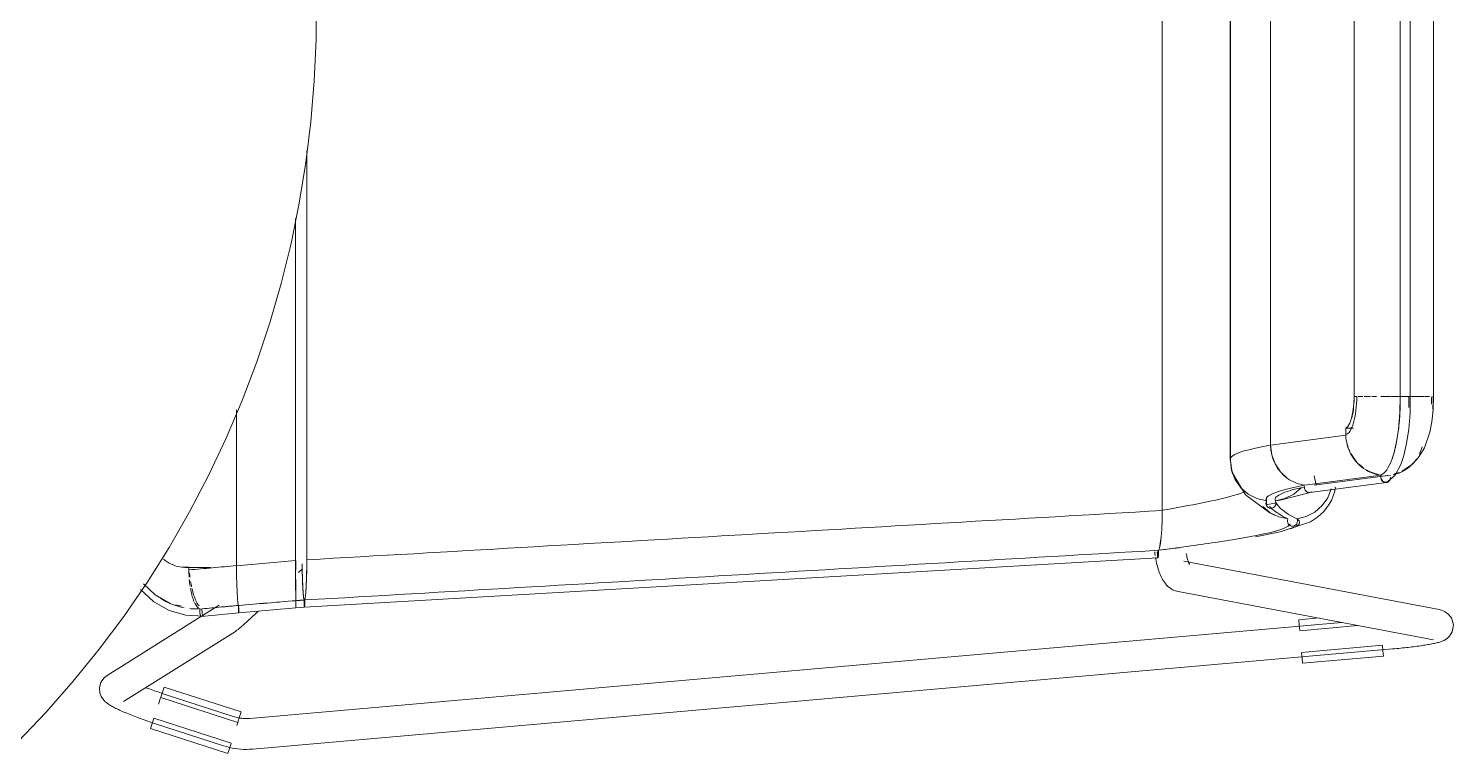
# Model space of a CAD drawing. Header units: millimetres. Extents: x 155927 to 326028, y -36033 to 97293.
# Drawn here: x 173719 to 174274, y 12019 to 12301 of the extents above; entities that cross this region are included whole.
import ezdxf

# ---------------------------------------------------------------- set-up
doc = ezdxf.new("R2010")
doc.units = ezdxf.units.MM
doc.header["$MEASUREMENT"] = 0
doc.layers.add('I-FURN', color=8, linetype='CONTINUOUS', lineweight=9)

msp = doc.modelspace()

# ---------------------------------------------------------------- linework, layer by layer
at = {"layer": 'I-FURN'}
for p, q in [((174160.32, 12113.46), (174160.32, 12496.86)), ((174160.32, 12496.86), (174160.32, 12113.38)), ((174186.67, 12477.01), (174186.67, 12172.21)), ((174186.82, 12132.77), (174186.82, 12477.55)), ((174186.82, 12477.55), (174186.82, 12132.77)), ((174202.42, 12138.8), (174202.42, 12471.51)), ((174202.42, 12471.51), (174202.42, 12138.8)), ((174234.88, 12452.58), (174234.88, 12157.73)), ((174234.94, 12157.73), (174234.94, 12452.58)), ((174252.78, 12452.58), (174252.78, 12157.73)), ((174256.75, 12157.73), (174256.75, 12452.58)), ((174265.78, 12157.73), (174265.78, 12452.58)), ((173831.19, 12296.52), (173831.28, 12305.16)), ((173830.52, 12280.54), (173831.19, 12296.52)), ((173829.22, 12264.59), (173830.52, 12280.54)), ((173827.28, 12248.71), (173829.22, 12264.59)), ((173827.58, 12094.21), (173827.58, 12253.3)), ((173827.58, 12253.3), (173827.58, 12094.21)), ((173824.7, 12232.92), (173827.28, 12248.71)), ((173821.5, 12217.24), (173824.7, 12232.92)), ((173823.27, 12093.94), (173823.27, 12226.94)), ((173823.27, 12226.94), (173823.27, 12093.94)), ((173817.67, 12201.71), (173821.5, 12217.24)), ((173813.23, 12186.34), (173817.67, 12201.71)), ((173808.17, 12171.16), (173813.23, 12186.34)), ((173802.51, 12156.2), (173808.17, 12171.16)), ((174186.67, 12172.21), (174186.67, 12133.3)), ((173796.26, 12141.47), (173802.51, 12156.2)), ((174234.78, 12154.69), (174234.46, 12151.84)), ((174234.88, 12157.73), (174234.78, 12154.69)), ((174236.87, 12157.73), (174236.47, 12157.73)), ((174236.83, 12157.73), (174238.27, 12157.73)), ((174241.26, 12157.73), (174238.8, 12157.73)), ((174243.62, 12157.73), (174241.78, 12157.73)), ((174248.81, 12157.73), (174245.25, 12157.73)), ((174249, 12157.73), (174252.81, 12157.73)), ((174252.81, 12157.73), (174249, 12157.73)), ((174252.71, 12151.51), (174252.78, 12157.73)), ((174256.75, 12157.73), (174252.79, 12157.73)), ((174252.79, 12157.73), (174252.9, 12157.73)), ((174252.9, 12157.73), (174253.12, 12157.73)), ((174253.12, 12157.73), (174253.45, 12157.73)), ((174253.45, 12157.73), (174253.87, 12157.73)), ((174253.87, 12157.73), (174254.34, 12157.73)), ((174254.34, 12157.73), (174254.84, 12157.73)), ((174254.84, 12157.73), (174255.33, 12157.73)), ((174255.33, 12157.73), (174255.79, 12157.73)), ((174255.79, 12157.73), (174256.18, 12157.73)), ((174256.18, 12157.73), (174256.48, 12157.73)), ((174256.48, 12157.73), (174256.68, 12157.73)), ((174256.5, 12157.73), (174259.53, 12157.73)), ((174259.52, 12157.73), (174256.5, 12157.73)), ((174256.75, 12157.73), (174256.65, 12151.19)), ((174256.68, 12157.73), (174256.75, 12157.73)), ((174262.26, 12157.73), (174259.69, 12157.73)), ((174264.29, 12157.73), (174262.54, 12157.73)), ((174265.77, 12157.73), (174265.48, 12157.73)), ((174265.61, 12157.73), (174265.78, 12157.73)), ((174265.78, 12157.73), (174265.67, 12152.7)), ((173800.3, 12152.49), (173800.3, 12092)), ((173800.3, 12092), (173800.3, 12152.49)), ((174233.95, 12149.35), (174233.28, 12147.37)), ((174234.46, 12151.84), (174233.95, 12149.35)), ((174252.17, 12144.94), (174252.71, 12151.51)), ((174256.65, 12151.19), (174256.17, 12145.07)), ((174265.17, 12147.88), (174264.38, 12143.84)), ((174265.67, 12152.7), (174265.17, 12147.88)), ((174231.69, 12142.66), (174202.42, 12138.8)), ((174232.49, 12146.02), (174231.63, 12145.38)), ((174231.63, 12145.38), (174234.63, 12145.38)), ((174231.63, 12145.38), (174231.69, 12142.66)), ((174231.64, 12145.38), (174234.63, 12145.38)), ((174233.28, 12147.37), (174232.49, 12146.02)), ((174251.58, 12140.93), (174252.17, 12144.94)), ((174256.17, 12145.07), (174255.32, 12139.45)), ((174264.38, 12143.84), (174262.25, 12137.8)), ((173789.42, 12127.01), (173796.26, 12141.47)), ((174202.42, 12138.8), (174202.89, 12135.03)), ((174250.61, 12136.5), (174251.58, 12140.93)), ((174255.32, 12139.45), (174254.22, 12134.76)), ((174262.25, 12137.8), (174259.86, 12133.91)), ((174186.67, 12133.3), (174187.46, 12128.27)), ((174187.3, 12128.98), (174186.82, 12132.77)), ((174186.82, 12132.77), (174187.29, 12128.97)), ((174202.89, 12135.03), (174204.21, 12131.49)), ((174204.21, 12131.49), (174206.29, 12128.37)), ((174249.52, 12133.06), (174250.61, 12136.5)), ((174253.06, 12131.3), (174250.88, 12127.18)), ((174254.22, 12134.76), (174253.06, 12131.3)), ((174257.56, 12131.44), (174253.67, 12128.76)), ((174259.86, 12133.91), (174257.56, 12131.44)), ((173782.01, 12112.83), (173789.42, 12127.01)), ((174187.29, 12128.97), (174188.66, 12125.4)), ((174188.66, 12125.41), (174187.3, 12128.98)), ((174187.46, 12128.27), (174188.83, 12125.09)), ((174187.53, 12128.11), (174192.65, 12119.46)), ((174206.29, 12128.37), (174209.03, 12125.88)), ((174245.49, 12127.1), (174215.79, 12123.25)), ((174219.34, 12123.27), (174249.04, 12127.12)), ((174220.12, 12123.4), (174219.43, 12126.89)), ((174247.84, 12126.97), (174243.07, 12126.35)), ((174250.88, 12127.18), (174247.97, 12124.64)), ((174253.67, 12128.76), (174253.47, 12128.66)), ((174190.83, 12122.27), (174188.66, 12125.41)), ((174188.66, 12125.4), (174190.83, 12122.27)), ((174193.71, 12119.76), (174190.83, 12122.27)), ((174190.83, 12122.27), (174193.7, 12119.76)), ((174217.78, 12120.44), (174206.16, 12117.47)), ((174211.43, 12119.76), (174214.3, 12122.27)), ((174215.64, 12122.78), (174215.6, 12122.29)), ((174215.6, 12122.29), (174215.68, 12121.8)), ((174215.68, 12121.8), (174215.87, 12121.34)), ((174215.87, 12121.34), (174216.17, 12120.96)), ((174216.17, 12120.96), (174216.56, 12120.67)), ((174216.56, 12120.67), (174217, 12120.48)), ((174217, 12120.48), (174217.47, 12120.41)), ((174217.47, 12120.41), (174217.94, 12120.48)), ((174217.7, 12120.42), (174247.48, 12124.28)), ((174217.94, 12120.48), (174218.38, 12120.66)), ((174224.64, 12118.36), (174226.04, 12121.88)), ((174226.08, 12117.29), (174227.37, 12120.89)), ((174227.37, 12120.89), (174227.6, 12122.66)), ((174192.65, 12119.46), (174202.19, 12112.48)), ((174193.7, 12119.76), (174197.1, 12118.01)), ((174197.1, 12118.01), (174193.71, 12119.76)), ((174197.1, 12118.01), (174200.81, 12117.11)), ((174202.26, 12112.54), (174199.42, 12114.93)), ((174199.42, 12114.93), (174202.26, 12112.53)), ((174200.61, 12116.15), (174200.65, 12116.65)), ((174200.65, 12116.64), (174200.61, 12116.15)), ((174200.69, 12115.66), (174200.61, 12116.15)), ((174200.61, 12116.15), (174200.69, 12115.65)), ((174200.65, 12116.65), (174200.81, 12117.12)), ((174200.81, 12117.11), (174200.65, 12116.64)), ((174200.9, 12115.21), (174200.69, 12115.66)), ((174200.69, 12115.65), (174200.89, 12115.2)), ((174200.71, 12115.6), (174204.6, 12116.44)), ((174200.79, 12118.18), (174200.84, 12115.3)), ((174200.89, 12115.2), (174201.21, 12114.82)), ((174201.21, 12114.82), (174200.9, 12115.21)), ((174201.61, 12114.53), (174201.21, 12114.82)), ((174201.21, 12114.82), (174201.61, 12114.53)), ((174202.07, 12114.34), (174201.61, 12114.53)), ((174201.61, 12114.53), (174202.07, 12114.34)), ((174203.51, 12114.53), (174203.05, 12114.34)), ((174203.05, 12114.34), (174203.52, 12114.53)), ((174203.92, 12114.82), (174203.51, 12114.53)), ((174203.52, 12114.53), (174203.92, 12114.82)), ((174204.23, 12115.21), (174203.92, 12114.82)), ((174203.92, 12114.82), (174204.23, 12115.2)), ((174204.43, 12115.66), (174204.23, 12115.21)), ((174204.23, 12115.2), (174204.43, 12115.65)), ((174206.16, 12117.47), (174204.3, 12117.15)), ((174204.31, 12117.12), (174204.48, 12116.65)), ((174204.32, 12117.11), (174208.03, 12118.01)), ((174204.48, 12116.64), (174204.32, 12117.11)), ((174204.51, 12116.15), (174204.43, 12115.66)), ((174204.43, 12115.65), (174204.52, 12116.15)), ((174204.48, 12116.65), (174204.51, 12116.15)), ((174204.52, 12116.15), (174204.48, 12116.64)), ((174208.03, 12118.01), (174211.43, 12119.76)), ((174219.64, 12112.8), (174222.46, 12115.28)), ((174222.46, 12115.28), (174224.64, 12118.36)), ((174222.96, 12112.85), (174224.74, 12115.02)), ((174224.74, 12115.02), (174226.08, 12117.29)), ((173774.04, 12098.96), (173782.01, 12112.83)), ((174160.11, 12106.15), (174160.26, 12109.69)), ((174160.26, 12109.63), (174160.11, 12106.15)), ((174160.26, 12109.69), (174160.32, 12113.46)), ((174160.32, 12113.38), (174160.26, 12109.69)), ((174202.56, 12114.28), (174202.07, 12114.34)), ((174202.07, 12114.34), (174202.56, 12114.27)), ((174202.19, 12112.48), (174203.93, 12111.59)), ((174205.59, 12110.9), (174202.26, 12112.54)), ((174202.26, 12112.53), (174205.58, 12110.89)), ((174203.05, 12114.34), (174202.56, 12114.28)), ((174202.56, 12114.27), (174203.05, 12114.34)), ((174205.58, 12110.89), (174209.2, 12110.1)), ((174209.2, 12110.1), (174205.59, 12110.9)), ((174206.18, 12105.05), (174217.89, 12109.04)), ((174209.02, 12109.13), (174209.05, 12109.63)), ((174209.05, 12109.63), (174209.02, 12109.13)), ((174209.11, 12108.64), (174209.02, 12109.13)), ((174209.02, 12109.13), (174209.11, 12108.64)), ((174209.05, 12109.63), (174209.2, 12110.1)), ((174209.2, 12110.1), (174209.05, 12109.63)), ((174212.68, 12110.16), (174212.85, 12109.69)), ((174212.69, 12110.16), (174216.32, 12111.06)), ((174212.85, 12109.68), (174212.69, 12110.16)), ((174212.89, 12109.19), (174212.82, 12108.69)), ((174212.82, 12108.69), (174212.89, 12109.19)), ((174212.85, 12109.69), (174212.89, 12109.19)), ((174212.89, 12109.19), (174212.85, 12109.68)), ((174216.32, 12111.06), (174219.64, 12112.8)), ((174217.89, 12109.04), (174220.72, 12110.86)), ((174220.72, 12110.86), (174222.96, 12112.85)), ((174159.87, 12103.05), (174160.11, 12106.15)), ((174160.1, 12106.11), (174159.87, 12103.05)), ((174196.51, 12103.15), (174206.18, 12105.05)), ((174209.32, 12108.19), (174209.11, 12108.64)), ((174209.11, 12108.64), (174209.32, 12108.19)), ((174209.64, 12107.81), (174209.32, 12108.19)), ((174209.32, 12108.19), (174209.63, 12107.81)), ((174209.63, 12107.81), (174210.04, 12107.52)), ((174210.04, 12107.52), (174209.64, 12107.81)), ((174210.5, 12107.34), (174210.04, 12107.52)), ((174210.04, 12107.52), (174210.5, 12107.34)), ((174210.98, 12107.28), (174210.5, 12107.34)), ((174210.5, 12107.34), (174210.98, 12107.28)), ((174211.47, 12107.36), (174210.98, 12107.28)), ((174210.98, 12107.28), (174211.47, 12107.35)), ((174211.92, 12107.55), (174211.47, 12107.36)), ((174211.47, 12107.35), (174211.92, 12107.55)), ((174212.31, 12107.85), (174211.92, 12107.55)), ((174211.92, 12107.55), (174212.32, 12107.85)), ((174212.62, 12108.24), (174212.31, 12107.85)), ((174212.32, 12107.85), (174212.62, 12108.24)), ((174212.82, 12108.69), (174212.62, 12108.24)), ((174212.62, 12108.24), (174212.82, 12108.69)), ((173765.52, 12085.42), (173774.04, 12098.96)), ((174159.19, 12098.81), (174158.79, 12097.91)), ((174158.79, 12097.91), (174159.19, 12098.81)), ((174158.81, 12097.44), (174158.79, 12097.91)), ((174158.79, 12097.91), (174158.81, 12097.44)), ((174159.19, 12098.81), (174159.56, 12100.56)), ((174159.55, 12100.55), (174159.19, 12098.81)), ((174159.86, 12103.02), (174159.55, 12100.56)), ((174159.56, 12100.56), (174159.87, 12103.05)), ((173823.27, 12090.16), (173823.27, 12093.94)), ((173823.27, 12093.94), (173823.27, 12090.15)), ((173823.39, 12093.93), (173823.39, 12090.15)), ((173823.39, 12090.15), (173823.39, 12093.93)), ((173825.8, 12092.67), (173825.82, 12090.41)), ((173826.69, 12075.75), (174158.6, 12095.04)), ((173827.56, 12090.42), (173827.58, 12094.21)), ((174157.47, 12096.56), (174157.37, 12097.29)), ((174157.57, 12095.85), (174157.47, 12096.56)), ((174157.82, 12094.45), (174157.69, 12095.15)), ((174157.95, 12093.77), (174157.82, 12094.45)), ((174158.09, 12093.1), (174157.95, 12093.77)), ((174158.25, 12092.45), (174158.09, 12093.1)), ((174158.41, 12091.8), (174158.25, 12092.45)), ((174158.38, 12096.9), (174158.39, 12097.4)), ((174158.39, 12096.41), (174158.38, 12096.9)), ((174158.39, 12097.4), (174158.39, 12096.9)), ((174158.39, 12096.9), (174158.39, 12096.41)), ((174158.39, 12096.41), (174158.42, 12095.96)), ((174158.42, 12095.96), (174158.39, 12096.41)), ((174158.42, 12095.96), (174158.45, 12095.58)), ((174158.45, 12095.58), (174158.42, 12095.96)), ((174158.45, 12095.58), (174158.5, 12095.29)), ((174158.5, 12095.29), (174158.45, 12095.58)), ((174158.5, 12095.29), (174158.55, 12095.11)), ((174158.55, 12095.1), (174158.5, 12095.29)), ((174158.55, 12095.11), (174158.6, 12095.04)), ((174158.6, 12095.04), (174158.55, 12095.1)), ((174158.6, 12095.04), (174158.65, 12095.12)), ((174158.65, 12095.11), (174158.6, 12095.04)), ((174158.65, 12095.12), (174158.7, 12095.31)), ((174158.7, 12095.3), (174158.65, 12095.11)), ((174158.7, 12095.31), (174158.75, 12095.61)), ((174158.75, 12095.6), (174158.7, 12095.3)), ((174158.75, 12095.61), (174158.78, 12095.99)), ((174158.78, 12095.99), (174158.75, 12095.6)), ((174158.78, 12095.99), (174158.8, 12096.45)), ((174158.8, 12096.44), (174158.78, 12095.99)), ((174158.8, 12096.45), (174158.81, 12096.94)), ((174158.81, 12096.94), (174158.8, 12096.44)), ((174158.81, 12096.94), (174158.81, 12097.44)), ((174158.81, 12097.44), (174158.81, 12096.94)), ((174267.97, 12074.83), (174168.68, 12093.64)), ((174169.71, 12096.19), (174169.61, 12096.68)), ((174169.81, 12095.72), (174169.71, 12096.19)), ((174169.91, 12095.27), (174169.81, 12095.72)), ((174170.02, 12094.85), (174169.91, 12095.27)), ((174170.12, 12094.46), (174170.02, 12094.85)), ((174170.23, 12094.09), (174170.12, 12094.46)), ((174170.34, 12093.76), (174170.23, 12094.09)), ((174170.45, 12093.45), (174170.34, 12093.76)), ((174170.55, 12093.18), (174170.45, 12093.45)), ((174170.64, 12092.95), (174170.55, 12093.18)), ((174170.73, 12092.76), (174170.64, 12092.95)), ((174170.8, 12092.6), (174170.73, 12092.76)), ((174170.85, 12092.52), (174170.8, 12092.6)), ((174170.89, 12092.44), (174170.85, 12092.52)), ((174170.91, 12092.42), (174170.89, 12092.44)), ((173780.51, 12091.29), (173790.26, 12091.29)), ((173781.75, 12090.3), (173781.75, 12091.35)), ((173800.3, 12092), (173800.33, 12088.24)), ((173800.33, 12088.24), (173800.3, 12091.88)), ((173800.4, 12084.7), (173800.33, 12088.14)), ((173800.33, 12088.14), (173800.4, 12084.7)), ((173823.27, 12086.59), (173823.27, 12090.15)), ((173823.27, 12090.15), (173823.27, 12086.59)), ((173824.41, 12089.24), (173825.94, 12090.72)), ((173825.82, 12090.41), (173825.9, 12086.86)), ((173825.9, 12086.86), (173826.03, 12083.74)), ((173827.36, 12083.73), (173827.48, 12086.86)), ((173827.48, 12086.86), (173827.56, 12090.42)), ((174158.58, 12091.17), (174158.41, 12091.8)), ((174158.76, 12090.56), (174158.58, 12091.17)), ((174158.96, 12089.95), (174158.76, 12090.56)), ((174159.16, 12089.36), (174158.96, 12089.95)), ((174159.38, 12088.78), (174159.16, 12089.36)), ((174159.62, 12088.21), (174159.38, 12088.78)), ((174159.87, 12087.65), (174159.62, 12088.21)), ((174160.14, 12087.1), (174159.87, 12087.65)), ((174160.43, 12086.56), (174160.14, 12087.1)), ((173756.46, 12072.23), (173765.52, 12085.42)), ((173768.09, 12077.9), (173762.94, 12082.64)), ((173768.68, 12080.58), (173764.16, 12084.89)), ((173800.4, 12084.7), (173800.51, 12081.61)), ((173800.52, 12081.6), (173800.4, 12084.64)), ((173800.51, 12081.61), (173800.67, 12079.13)), ((173800.67, 12079.12), (173800.52, 12081.56)), ((173823.28, 12083.46), (173823.27, 12086.59)), ((173823.27, 12086.59), (173823.28, 12083.45)), ((173823.3, 12080.95), (173823.28, 12083.45)), ((173823.28, 12083.45), (173823.3, 12080.95)), ((173823.38, 12083.47), (173823.37, 12080.97)), ((173823.37, 12080.97), (173823.38, 12083.47)), ((173823.39, 12086.6), (173823.38, 12083.47)), ((173823.38, 12083.47), (173823.39, 12086.59)), ((173826.03, 12083.74), (173826.19, 12081.25)), ((173826.19, 12081.25), (173826.38, 12079.5)), ((173827, 12079.48), (173827.19, 12081.23)), ((173827.19, 12081.23), (173827.36, 12083.73)), ((174160.76, 12086.02), (174160.43, 12086.56)), ((174161.12, 12085.49), (174160.76, 12086.02)), ((174161.52, 12084.95), (174161.12, 12085.49)), ((174161.97, 12084.42), (174161.52, 12084.95)), ((174162.49, 12083.9), (174161.97, 12084.42)), ((174163.09, 12083.39), (174162.49, 12083.9)), ((174163.77, 12082.91), (174163.09, 12083.39)), ((174164.56, 12082.47), (174163.77, 12082.91)), ((174165.46, 12082.11), (174164.56, 12082.47)), ((174166.45, 12081.85), (174165.46, 12082.11)), ((174166.45, 12081.85), (174265.74, 12063.04)), ((173774.1, 12074.51), (173768.09, 12077.9)), ((173774.5, 12077.22), (173768.68, 12080.58)), ((173793.49, 12076.57), (173787.05, 12072.53)), ((173800.67, 12079.13), (173800.84, 12077.39)), ((173800.84, 12077.39), (173800.67, 12079.11)), ((173801.04, 12076.5), (173800.84, 12077.39)), ((173800.84, 12077.39), (173801.04, 12076.5)), ((173801.04, 12076.5), (173801.03, 12076.03)), ((173801.03, 12076.03), (173801.04, 12076.5)), ((173801.03, 12076.03), (173801.03, 12075.53)), ((173801.03, 12075.54), (173801.03, 12076.03)), ((173801.23, 12076.02), (173801.22, 12076.49)), ((173801.22, 12076.49), (173801.23, 12076.02)), ((173823.31, 12079.21), (173823.3, 12080.68)), ((173823.3, 12080.68), (173823.31, 12079.2)), ((173823.32, 12078.32), (173823.31, 12079.21)), ((173823.31, 12079.2), (173823.32, 12078.32)), ((173823.32, 12077.85), (173823.32, 12078.32)), ((173823.32, 12078.32), (173823.32, 12077.84)), ((173823.32, 12077.35), (173823.32, 12077.85)), ((173823.32, 12077.84), (173823.32, 12077.35)), ((173823.32, 12076.86), (173823.32, 12077.35)), ((173823.32, 12077.35), (173823.32, 12076.86)), ((173823.32, 12076.41), (173823.32, 12076.86)), ((173823.32, 12076.86), (173823.32, 12076.41)), ((173823.33, 12076.03), (173823.32, 12076.41)), ((173823.32, 12076.41), (173823.33, 12076.02)), ((173823.33, 12075.73), (173823.33, 12076.03)), ((173823.33, 12076.02), (173823.33, 12075.73)), ((173826.69, 12075.75), (173823.33, 12075.48)), ((173823.34, 12078.32), (173823.34, 12077.85)), ((173823.34, 12077.85), (173823.34, 12078.32)), ((173823.34, 12077.85), (173823.34, 12077.36)), ((173823.34, 12077.35), (173823.34, 12077.85)), ((173823.34, 12077.36), (173823.34, 12076.87)), ((173823.34, 12076.86), (173823.34, 12077.35)), ((173823.34, 12076.87), (173823.34, 12076.42)), ((173823.34, 12076.41), (173823.34, 12076.86)), ((173823.34, 12076.42), (173823.34, 12076.03)), ((173823.34, 12076.03), (173823.34, 12076.41)), ((173823.37, 12080.97), (173823.35, 12079.22)), ((173823.35, 12079.22), (173823.37, 12080.97)), ((173826.38, 12079.5), (173826.59, 12078.59)), ((173826.59, 12078.59), (173826.58, 12078.13)), ((173826.58, 12078.13), (173826.58, 12077.63)), ((173826.58, 12077.63), (173826.58, 12077.14)), ((173826.58, 12077.14), (173826.6, 12076.69)), ((173826.6, 12076.69), (173826.61, 12076.3)), ((173826.61, 12076.3), (173826.64, 12076.01)), ((173826.64, 12076.01), (173826.66, 12075.82)), ((173826.66, 12075.82), (173826.69, 12075.75)), ((173826.69, 12075.75), (173826.72, 12075.82)), ((173826.72, 12075.82), (173826.74, 12076.01)), ((173826.74, 12076.01), (173826.77, 12076.3)), ((173826.77, 12076.3), (173826.78, 12076.68)), ((173826.78, 12076.68), (173826.8, 12077.13)), ((173826.79, 12078.59), (173827, 12079.48)), ((173826.8, 12078.12), (173826.79, 12078.59)), ((173826.8, 12077.62), (173826.8, 12078.12)), ((173826.8, 12077.13), (173826.8, 12077.62)), ((173746.89, 12059.41), (173756.46, 12072.23)), ((173786.67, 12072.3), (173749.91, 12049.26)), ((173780.62, 12072.64), (173774.1, 12074.51)), ((173787.53, 12072.35), (173780.62, 12072.64)), ((173786.64, 12072.23), (173801.13, 12073.65)), ((173801.03, 12075.05), (173801.03, 12075.54)), ((173801.03, 12075.53), (173801.03, 12075.04)), ((173801.04, 12074.59), (173801.03, 12075.05)), ((173801.03, 12075.04), (173801.04, 12074.59)), ((173801.04, 12074.59), (173801.06, 12074.2)), ((173801.06, 12074.21), (173801.04, 12074.59)), ((173801.08, 12073.91), (173801.06, 12074.21)), ((173801.06, 12074.2), (173801.08, 12073.91)), ((173801.08, 12073.91), (173801.1, 12073.72)), ((173801.13, 12073.65), (173801.1, 12073.72)), ((173801.1, 12073.72), (173801.13, 12073.65)), ((173801.13, 12073.65), (173823.33, 12075.48)), ((173801.16, 12073.72), (173801.13, 12073.65)), ((173801.13, 12073.65), (173801.16, 12073.71)), ((173801.16, 12073.71), (173801.18, 12073.9)), ((173801.18, 12073.9), (173801.16, 12073.72)), ((173801.2, 12074.2), (173801.18, 12073.9)), ((173801.18, 12073.9), (173801.2, 12074.19)), ((173801.2, 12074.19), (173801.22, 12074.58)), ((173801.22, 12074.58), (173801.2, 12074.2)), ((173801.22, 12074.58), (173801.23, 12075.03)), ((173801.23, 12075.03), (173801.22, 12074.58)), ((173801.23, 12075.03), (173801.23, 12075.52)), ((173801.23, 12075.52), (173801.23, 12075.03)), ((173804, 12069.84), (173804.37, 12070.17)), ((173804.37, 12070.17), (173804.74, 12070.51)), ((173804.74, 12070.51), (173805.13, 12070.87)), ((173805.13, 12070.87), (173805.54, 12071.24)), ((173805.54, 12071.24), (173805.95, 12071.62)), ((173805.95, 12071.62), (173806.37, 12072.01)), ((173806.37, 12072.01), (173806.81, 12072.41)), ((173806.81, 12072.41), (173807.25, 12072.82)), ((173807.25, 12072.82), (173807.71, 12073.25)), ((173807.71, 12073.25), (173808.17, 12073.68)), ((173808.17, 12073.68), (173808.64, 12074.12)), ((173823.33, 12075.55), (173823.33, 12075.48)), ((173823.33, 12075.48), (173823.33, 12075.55)), ((173823.33, 12075.54), (173823.33, 12075.48)), ((173823.33, 12075.48), (173823.33, 12075.54)), ((174221.28, 12071.59), (174213.38, 12070.89)), ((174213.56, 12068.85), (174213.38, 12070.89)), ((174268.39, 12074.74), (174267.97, 12074.83)), ((174268.9, 12074.6), (174268.39, 12074.74)), ((174269.52, 12074.39), (174268.9, 12074.6)), ((174270.33, 12074.01), (174269.52, 12074.39)), ((174271.41, 12073.27), (174270.33, 12074.01)), ((174272.73, 12071.69), (174271.41, 12073.27)), ((174272.73, 12071.69), (174273.56, 12068.94)), ((173756.28, 12039.1), (173799.86, 12066.4)), ((173799.86, 12066.4), (173800.19, 12066.62)), ((173800.19, 12066.62), (173800.44, 12066.8)), ((173800.44, 12066.8), (173800.67, 12066.97)), ((173800.67, 12066.97), (173800.9, 12067.15)), ((173800.9, 12067.15), (173801.12, 12067.33)), ((173801.12, 12067.33), (173801.35, 12067.52)), ((173801.35, 12067.52), (173801.59, 12067.72)), ((173801.59, 12067.72), (173801.84, 12067.93)), ((173801.84, 12067.93), (173802.11, 12068.16)), ((173802.11, 12068.16), (173802.39, 12068.4)), ((173802.39, 12068.4), (173802.68, 12068.66)), ((173802.68, 12068.66), (173802.99, 12068.93)), ((173802.99, 12068.93), (173803.31, 12069.22)), ((173803.31, 12069.22), (173803.65, 12069.52)), ((173803.65, 12069.52), (173804, 12069.84)), ((174230.02, 12069.86), (173805.52, 12032.56)), ((174213.75, 12066.78), (174213.56, 12068.85)), ((174213.76, 12066.66), (174236.36, 12068.65)), ((174273.08, 12066.18), (174272.04, 12064.52)), ((174273.56, 12068.94), (174273.08, 12066.18)), ((173736.81, 12046.98), (173746.89, 12059.41)), ((173806.57, 12020.61), (174249.89, 12059.56)), ((174245.91, 12060.97), (174214.5, 12058.21)), ((174245.92, 12060.85), (174246.1, 12058.78)), ((174250.05, 12059.57), (174249.89, 12059.56)), ((174250.8, 12059.64), (174250.05, 12059.57)), ((174251.55, 12059.71), (174250.8, 12059.64)), ((174252.3, 12059.78), (174251.55, 12059.71)), ((174253.04, 12059.85), (174252.3, 12059.78)), ((174253.78, 12059.93), (174253.04, 12059.85)), ((174254.51, 12060.01), (174253.78, 12059.93)), ((174255.24, 12060.09), (174254.51, 12060.01)), ((174255.96, 12060.17), (174255.24, 12060.09)), ((174256.67, 12060.25), (174255.96, 12060.17)), ((174257.36, 12060.34), (174256.67, 12060.25)), ((174258.05, 12060.42), (174257.36, 12060.34)), ((174258.73, 12060.51), (174258.05, 12060.42)), ((174259.39, 12060.6), (174258.73, 12060.51)), ((174260.04, 12060.69), (174259.39, 12060.6)), ((174260.67, 12060.78), (174260.04, 12060.69)), ((174261.29, 12060.87), (174260.67, 12060.78)), ((174261.9, 12060.96), (174261.29, 12060.87)), ((174262.48, 12061.05), (174261.9, 12060.96)), ((174263.05, 12061.14), (174262.48, 12061.05)), ((174263.6, 12061.23), (174263.05, 12061.14)), ((174264.14, 12061.33), (174263.6, 12061.23)), ((174264.65, 12061.42), (174264.14, 12061.33)), ((174265.15, 12061.52), (174264.65, 12061.42)), ((174265.62, 12061.61), (174265.15, 12061.52)), ((174266.08, 12061.71), (174265.62, 12061.61)), ((174266.53, 12061.81), (174266.08, 12061.71)), ((174266.95, 12061.91), (174266.53, 12061.81)), ((174267.37, 12062.01), (174266.95, 12061.91)), ((174267.77, 12062.12), (174267.37, 12062.01)), ((174268.16, 12062.23), (174267.77, 12062.12)), ((174268.56, 12062.36), (174268.16, 12062.23)), ((174268.96, 12062.5), (174268.56, 12062.36)), ((174269.39, 12062.67), (174268.96, 12062.5)), ((174269.87, 12062.89), (174269.39, 12062.67)), ((174270.43, 12063.19), (174269.87, 12062.89)), ((174271.13, 12063.67), (174270.43, 12063.19)), ((174272.04, 12064.52), (174271.13, 12063.67)), ((174214.69, 12056.03), (174214.51, 12058.09)), ((174214.87, 12053.98), (174214.69, 12056.03)), ((174246.28, 12056.74), (174214.87, 12053.98)), ((174246.1, 12058.78), (174246.28, 12056.74)), ((173748.79, 12048.37), (173747.56, 12046.64)), ((173748.79, 12048.37), (173749.91, 12049.26)), ((173726.24, 12034.97), (173736.81, 12046.98)), ((173747.56, 12046.64), (173746.97, 12044.41)), ((173746.97, 12044.41), (173747.15, 12042.44)), ((173747.15, 12042.44), (173747.67, 12041.06)), ((173765.16, 12044.46), (173765.79, 12044.23)), ((173765.79, 12044.23), (173766.42, 12043.99)), ((173766.42, 12043.99), (173767.07, 12043.76)), ((173767.07, 12043.76), (173767.73, 12043.52)), ((173767.73, 12043.52), (173768.39, 12043.28)), ((173768.39, 12043.28), (173769.07, 12043.05)), ((173769.07, 12043.05), (173769.75, 12042.82)), ((173769.75, 12042.82), (173770.43, 12042.58)), ((173770.43, 12042.58), (173771.12, 12042.35)), ((173770.83, 12040.81), (173771.46, 12042.78)), ((173771.46, 12042.78), (173772.09, 12044.74)), ((173802.1, 12035.05), (173772.09, 12044.74)), ((173747.67, 12041.06), (173748.24, 12040.14)), ((173748.24, 12040.14), (173748.75, 12039.52)), ((173748.75, 12039.52), (173749.22, 12039.05)), ((173749.22, 12039.05), (173749.65, 12038.68)), ((173749.65, 12038.68), (173750.05, 12038.37)), ((173750.05, 12038.37), (173750.44, 12038.09)), ((173750.44, 12038.09), (173750.83, 12037.84)), ((173750.83, 12037.84), (173751.22, 12037.59)), ((173751.22, 12037.59), (173751.62, 12037.36)), ((173751.62, 12037.36), (173752.03, 12037.13)), ((173752.03, 12037.13), (173752.45, 12036.9)), ((173752.45, 12036.9), (173752.89, 12036.67)), ((173770.76, 12040.6), (173769.96, 12038.12)), ((173770.79, 12040.69), (173800.79, 12031.01)), ((173771.12, 12042.35), (173771.81, 12042.13)), ((173771.81, 12042.13), (173772.14, 12042.02)), ((173798.95, 12033.31), (173772.14, 12042.02)), ((173715.2, 12023.39), (173726.24, 12034.97)), ((173752.89, 12036.67), (173753.35, 12036.44)), ((173753.35, 12036.44), (173753.82, 12036.21)), ((173753.82, 12036.21), (173754.32, 12035.98)), ((173754.32, 12035.98), (173754.83, 12035.74)), ((173754.83, 12035.74), (173755.35, 12035.5)), ((173755.35, 12035.5), (173755.9, 12035.26)), ((173755.9, 12035.26), (173756.46, 12035.02)), ((173756.46, 12035.02), (173757.04, 12034.78)), ((173757.04, 12034.78), (173757.63, 12034.53)), ((173757.63, 12034.53), (173758.24, 12034.28)), ((173758.24, 12034.28), (173758.87, 12034.03)), ((173758.87, 12034.03), (173759.51, 12033.78)), ((173759.51, 12033.78), (173760.16, 12033.52)), ((173760.16, 12033.52), (173760.83, 12033.27)), ((173760.83, 12033.27), (173761.51, 12033.01)), ((173761.51, 12033.01), (173762.19, 12032.76)), ((173762.19, 12032.76), (173762.89, 12032.51)), ((173762.89, 12032.51), (173763.6, 12032.25)), ((173763.6, 12032.25), (173764.32, 12032)), ((173764.32, 12032), (173765.04, 12031.75)), ((173765.04, 12031.75), (173765.77, 12031.49)), ((173765.77, 12031.49), (173766.5, 12031.25)), ((173767.51, 12030.53), (173768.14, 12032.51)), ((173798.19, 12022.94), (173768.18, 12032.62)), ((173798.98, 12033.3), (173798.95, 12033.31)), ((173799.61, 12033.11), (173798.98, 12033.3)), ((173800.26, 12032.94), (173799.61, 12033.11)), ((173800.9, 12032.8), (173800.26, 12032.94)), ((173801.47, 12033.1), (173800.83, 12031.12)), ((173801.55, 12032.69), (173800.9, 12032.8)), ((173802.1, 12035.05), (173801.47, 12033.1)), ((173802.21, 12032.6), (173801.55, 12032.69)), ((173802.87, 12032.54), (173802.21, 12032.6)), ((173803.53, 12032.51), (173802.87, 12032.54)), ((173804.19, 12032.5), (173803.53, 12032.51)), ((173804.86, 12032.52), (173804.19, 12032.5)), ((173805.52, 12032.56), (173804.86, 12032.52)), ((173766.5, 12031.25), (173767.24, 12031)), ((173766.88, 12028.58), (173767.51, 12030.53)), ((173796.88, 12018.89), (173766.88, 12028.58)), ((173767.24, 12031), (173767.98, 12030.75)), ((173767.98, 12030.75), (173768.43, 12030.61)), ((173768.43, 12030.61), (173795.24, 12021.89)), ((173800.76, 12030.91), (173800.39, 12029.74)), ((173795.24, 12021.89), (173796.34, 12021.56)), ((173796.34, 12021.56), (173797.44, 12021.28)), ((173797.51, 12020.85), (173796.88, 12018.89)), ((173797.44, 12021.28), (173798.56, 12021.03)), ((173798.15, 12022.82), (173797.51, 12020.85)), ((173798.56, 12021.03), (173799.68, 12020.84)), ((173799.68, 12020.84), (173800.81, 12020.68)), ((173800.81, 12020.68), (173801.95, 12020.57)), ((173801.95, 12020.57), (173803.09, 12020.51)), ((173803.09, 12020.51), (173804.23, 12020.5)), ((173804.23, 12020.5), (173805.38, 12020.53)), ((173805.38, 12020.53), (173806.52, 12020.6)), ((173806.52, 12020.6), (173806.57, 12020.61))]:
    msp.add_line(p, q, dxfattribs=at)
for centre, major_axis, ratio, start_param, end_param in [((174250.03, 12157.73), (15.75, 0), 0.000004, 3.431839, 3.614078), ((174261.51, 12157.73), (0, -12.4), 0.287441, 1.332781, 1.570796), ((174217.49, 12138.93), (0, -15.78), 0.955139, 4.720632, 5.68731), ((174217.49, 12138.93), (0, -15.78), 0.955139, 5.687432, 5.928979), ((174217.49, 12138.93), (0, -15.78), 0.955139, 5.929149, 6.170649), ((174217.47, 12122.37), (0, -1.96), 0.955139, 4.501447, 6.790779)]:
    msp.add_ellipse(centre, major_axis=major_axis, ratio=ratio, start_param=start_param, end_param=end_param, dxfattribs=at)
for points in [[(174236.01, 12157.73), (174235.95, 12153.94), (174234.99, 12146.55), (174232.82, 12143.17), (174231.71, 12142.91)], [(174234, 12149.35), (174234.54, 12151.4), (174234.83, 12154.12), (174234.92, 12156.89)], [(174252.81, 12157.73), (174252.86, 12155.39), (174252.78, 12150.73), (174252.15, 12143.88), (174251.04, 12137.73), (174249.52, 12132.66), (174247.62, 12128.96), (174246.21, 12127.65), (174245.49, 12127.3)], [(174256.21, 12157.73), (174256.24, 12156.3), (174256.23, 12154.88), (174256.2, 12153.47)], [(174265.69, 12157.73), (174265.7, 12156.02), (174265.63, 12154.34), (174265.47, 12152.76)], [(174231.69, 12142.66), (174231.73, 12141.37), (174232.09, 12138.87), (174233.51, 12135.27), (174235.7, 12132.12), (174238.54, 12129.59), (174241.88, 12127.83), (174244.25, 12127.25), (174245.49, 12127.1)], [(174233.19, 12136.48), (174232.8, 12137.33), (174232.44, 12138.21), (174232.25, 12139.13)], [(174260.3, 12135.35), (174260.74, 12136.23), (174261.14, 12137.16), (174261.37, 12138.12)], [(174186.67, 12133.3), (174186.67, 12133.12), (174186.72, 12132.94), (174186.82, 12132.77)], [(174235.81, 12132.45), (174234.97, 12133.4), (174234.28, 12134.46), (174233.64, 12135.57)], [(174238.62, 12129.93), (174238, 12130.36), (174237.43, 12130.85), (174236.89, 12131.37)], [(174243.98, 12127.56), (174242.59, 12127.87), (174241.22, 12128.37), (174239.97, 12129.07)], [(174245.31, 12126.34), (174245.3, 12126.5), (174245.3, 12126.67), (174245.34, 12126.83)], [(174252.37, 12128.18), (174251.75, 12127.94), (174251.1, 12127.78), (174250.44, 12127.64)], [(174200.81, 12117.12), (174200.26, 12118.14), (174202.23, 12120.19), (174210.29, 12122.23), (174215.79, 12123.25)], [(174160.32, 12113.38), (174104.96, 12110.18), (174049.54, 12106.99), (173994.08, 12103.79)], [(173994.08, 12103.79), (173938.61, 12100.6), (173883.11, 12097.4), (173827.58, 12094.21)], [(174158.79, 12097.91), (174103.55, 12094.69), (173992.96, 12088.25), (173882.19, 12081.81), (173826.79, 12078.59)], [(174158.8, 12097.92), (174161.86, 12098.31), (174164.95, 12098.7), (174168, 12099.08)], [(173811.78, 12092.91), (173807.95, 12092.57), (173804.12, 12092.22), (173800.3, 12091.88)], [(173823.27, 12093.94), (173819.44, 12093.6), (173815.6, 12093.25), (173811.78, 12092.91)], [(173781.75, 12091.35), (173781.24, 12091.3), (173780.73, 12091.28), (173780.23, 12091.29)], [(173781.75, 12090.3), (173784.78, 12090.56), (173790.92, 12091.1), (173797.17, 12091.69), (173800.3, 12092)], [(173781.85, 12087.51), (173781.79, 12088.42), (173781.76, 12089.35), (173781.75, 12090.3)], [(173781.96, 12089.07), (173782.02, 12088.53), (173782.09, 12088), (173782.17, 12087.48)], [(173782.22, 12083.95), (173782.09, 12084.79), (173781.98, 12085.67), (173781.92, 12086.58)], [(173782.85, 12080.72), (173782.66, 12081.46), (173782.5, 12082.26), (173782.35, 12083.09)], [(173782.43, 12085.77), (173782.55, 12085.09), (173782.68, 12084.43), (173782.81, 12083.77)], [(173782.96, 12083.11), (173783.18, 12082.19), (173783.41, 12081.25), (173783.66, 12080.4)], [(173776.68, 12076.73), (173777.39, 12076.47), (173778.12, 12076.29), (173778.85, 12076.16)], [(173783.81, 12080.07), (173784.08, 12079.26), (173784.36, 12078.45), (173784.65, 12077.89)], [(173786.08, 12075.06), (173785.69, 12075.21), (173784.94, 12075.77), (173784.24, 12076.92), (173783.92, 12077.61)], [(173784.77, 12077.65), (173785.08, 12077.01), (173785.4, 12076.62), (173785.72, 12076.29)], [(173786.08, 12075.06), (173788.53, 12075.3), (173793.48, 12075.78), (173798.51, 12076.26), (173801.04, 12076.5)], [(173794.14, 12075.78), (173796.49, 12076.02), (173798.85, 12076.25), (173801.22, 12076.49)], [(173823.32, 12078.32), (173819.61, 12078.01), (173812.17, 12077.41), (173804.75, 12076.81), (173801.04, 12076.5)], [(173812.17, 12077.4), (173808.52, 12077.09), (173804.87, 12076.79), (173801.22, 12076.49)], [(173817.02, 12077.8), (173816.61, 12077.76), (173816.19, 12077.73), (173815.78, 12077.7)], [(173823.32, 12078.32), (173823.9, 12078.36), (173825.06, 12078.45), (173826.21, 12078.54), (173826.79, 12078.59)], [(173823.34, 12078.32), (173823.88, 12078.37), (173824.96, 12078.46), (173826.05, 12078.55), (173826.59, 12078.59)], [(173784.55, 12075.1), (173783.72, 12075.11), (173782.9, 12075.15), (173782.08, 12075.23)], [(173783.3, 12075.21), (173783.95, 12075.15), (173784.6, 12075.14), (173785.26, 12075.15)]]:
    msp.add_open_spline(points, degree=3, dxfattribs=at)
for points, knots in [([(174202.42, 12138.8), (174196.69, 12137.8), (174189.05, 12135.96), (174186.67, 12134.13), (174186.67, 12133.3)], [0, 0, 0, 0, 0.5, 0.9107154, 0.9107154, 0.9107154, 0.9107154]), ([(174250.15, 12127.31), (174250.92, 12127.47), (174252.82, 12128.04), (174255.68, 12129.59), (174257.87, 12131.6), (174258.88, 12132.98), (174259.14, 12133.39)], [0.0592823, 0.0592823, 0.0592823, 0.0592823, 0.1666667, 0.3333333, 0.5, 0.565028, 0.565028, 0.565028, 0.565028]), ([(174245.49, 12127.1), (174245.43, 12126.96), (174245.37, 12126.74), (174245.32, 12126.46), (174245.31, 12126.18), (174245.35, 12125.88), (174245.43, 12125.59), (174245.54, 12125.32), (174245.74, 12125), (174246.04, 12124.68), (174246.41, 12124.45), (174246.77, 12124.31), (174247.08, 12124.27), (174247.36, 12124.26), (174247.62, 12124.3), (174247.87, 12124.37), (174248.11, 12124.48), (174248.41, 12124.67), (174248.72, 12125), (174248.94, 12125.4), (174249.04, 12125.75), (174249.08, 12126.01), (174249.08, 12126.17), (174249.08, 12126.24)], [0, 0, 0, 0, 0.0555556, 0.0833333, 0.1111111, 0.1666667, 0.1944444, 0.2222222, 0.2777778, 0.3333333, 0.3888889, 0.4444444, 0.4791667, 0.5138889, 0.5486111, 0.5833333, 0.6180556, 0.6527778, 0.7222222, 0.7916667, 0.8263889, 0.8611111, 0.8888889, 0.8888889, 0.8888889, 0.8888889]), ([(174249.06, 12126.34), (174249.06, 12126.17), (174249.02, 12125.88), (174248.88, 12125.5), (174248.62, 12125.08), (174248.1, 12124.63), (174247.24, 12124.38), (174246.44, 12124.61), (174245.91, 12125), (174245.6, 12125.38), (174245.45, 12125.69), (174245.41, 12125.85)], [-0.875, -0.875, -0.875, -0.875, -0.8125, -0.765625, -0.71875, -0.625, -0.5, -0.375, -0.3125, -0.25, -0.1875, -0.1875, -0.1875, -0.1875]), ([(174192.59, 12120.76), (174191.44, 12120.27), (174187.2, 12118.81), (174176.49, 12116.38), (174165.71, 12114.43), (174160.32, 12113.46)], [0.375, 0.375, 0.375, 0.375, 0.5, 0.75, 1, 1, 1, 1]), ([(174204.31, 12117.12), (174203.77, 12118.14), (174205.5, 12119.95), (174211.99, 12121.77), (174215.7, 12122.56)], [0, 0, 0, 0, 0.5, 0.8877852, 0.8877852, 0.8877852, 0.8877852]), ([(174209.2, 12110.1), (174206.79, 12111.27), (174204.14, 12112.9), (174202.46, 12114.53), (174202.07, 12114.99)], [0, 0, 0, 0, 0.5, 0.696307, 0.696307, 0.696307, 0.696307]), ([(174212.68, 12110.16), (174210.28, 12111.32), (174206.85, 12113.41), (174205.07, 12115.5), (174204.6, 12116.44)], [0, 0, 0, 0, 0.5, 0.9025379, 0.9025379, 0.9025379, 0.9025379]), ([(174210.27, 12106.31), (174210.99, 12106.57), (174214.01, 12107.85), (174214.24, 12109.13), (174212.69, 12110.16)], [0.6866019, 0.6866019, 0.6866019, 0.6866019, 0.75, 1, 1, 1, 1]), ([(174158.79, 12097.91), (174166.34, 12098.92), (174181.55, 12100.96), (174199.99, 12104.01), (174208.29, 12106.45), (174209.89, 12107.87), (174210.08, 12108.27)], [0, 0, 0, 0, 0.25, 0.5, 0.75, 0.8499412, 0.8499412, 0.8499412, 0.8499412]), ([(173781.75, 12091.35), (173779.36, 12091.13), (173775.76, 12091.76), (173772.76, 12093.69), (173771.86, 12094.46)], [0, 0, 0, 0, 0.3333333, 0.5, 0.5, 0.5, 0.5]), ([(173826.59, 12078.59), (173826.45, 12078.88), (173826.24, 12080.28), (173826.02, 12083.63), (173825.89, 12086.78), (173825.83, 12089.9), (173825.81, 12091.91), (173825.8, 12092.67)], [-1, -1, -1, -1, -0.6666667, -0.5, -0.3333333, -0.1666667, -0.0664381, -0.0664381, -0.0664381, -0.0664381]), ([(173827.58, 12094.21), (173827.58, 12092.93), (173827.57, 12090.38), (173827.49, 12086.78), (173827.36, 12083.61), (173827.14, 12080.25), (173826.93, 12078.86), (173826.79, 12078.59)], [-1, -1, -1, -1, -0.833333, -0.666667, -0.5, -0.333333, 0, 0, 0, 0]), ([(173779.94, 12075.56), (173777.67, 12075.99), (173774.52, 12076.99), (173771.69, 12078.64), (173770.89, 12079.17)], [-0.8344313, -0.8344313, -0.8344313, -0.8344313, -0.6666667, -0.5975811, -0.5975811, -0.5975811, -0.5975811]), ([(173783.71, 12078.06), (173783.47, 12078.65), (173783.17, 12079.5), (173782.92, 12080.46), (173782.86, 12080.68)], [0.3682191, 0.3682191, 0.3682191, 0.3682191, 0.5, 0.5370533, 0.5370533, 0.5370533, 0.5370533]), ([(173826.69, 12075.75), (173826.67, 12075.75), (173826.64, 12075.89), (173826.61, 12076.29), (173826.59, 12076.67), (173826.58, 12077.13), (173826.58, 12077.63), (173826.58, 12078.13), (173826.59, 12078.45), (173826.59, 12078.59)], [-0.5, -0.5, -0.5, -0.5, -0.375, -0.3125, -0.25, -0.1875, -0.125, -0.0625, 0, 0, 0, 0]), ([(173826.79, 12078.59), (173826.8, 12078.36), (173826.8, 12077.87), (173826.8, 12077.24), (173826.79, 12076.78), (173826.77, 12076.36), (173826.74, 12075.91), (173826.71, 12075.75), (173826.69, 12075.75)], [-1, -1, -1, -1, -0.90625, -0.8125, -0.765625, -0.71875, -0.625, -0.501507, -0.501507, -0.501507, -0.501507]), ([(173786.49, 12072.28), (173786.47, 12072.29), (173786.42, 12072.34), (173786.34, 12072.45), (173786.25, 12072.64), (173786.14, 12072.96), (173786.07, 12073.35), (173786.03, 12073.71), (173786.02, 12074.08), (173786.02, 12074.53), (173786.06, 12074.89), (173786.08, 12075.06)], [0.5555556, 0.5555556, 0.5555556, 0.5555556, 0.5833333, 0.6180556, 0.6527778, 0.7222222, 0.7916667, 0.8263889, 0.8611111, 0.9305556, 1, 1, 1, 1]), ([(173786.82, 12075.17), (173786.81, 12074.94), (173786.81, 12074.46), (173786.9, 12073.7), (173787.05, 12073.04), (173787.22, 12072.61), (173787.34, 12072.45), (173787.39, 12072.41)], [-1, -1, -1, -1, -0.90625, -0.8125, -0.71875, -0.625, -0.5625, -0.5625, -0.5625, -0.5625])]:
    msp.add_open_spline(points, degree=3, knots=knots, dxfattribs=at)

doc.saveas('drawing.dxf')
